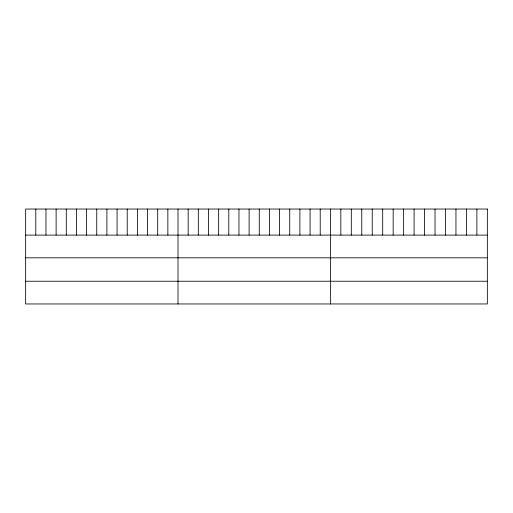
<?xml version="1.0" encoding="UTF-8"?>
<svg xmlns="http://www.w3.org/2000/svg" width="513" height="513" viewBox="0 0 513 513"><rect width="100%" height="100%" fill="white"/><g stroke="black" fill="none" stroke-linecap="round" stroke-linejoin="round"><path stroke-width="0.77" d="M25.65 235.095L487.35 235.095M25.65 257.821L487.35 257.821M25.65 281.233L487.35 281.233M476.885 209.041L476.885 235.095M466.42 209.041L466.42 235.095M455.954 209.041L455.954 235.095M445.489 209.041L445.489 235.095M435.024 209.041L435.024 235.095M424.559 209.041L424.559 235.095M414.094 209.041L414.094 235.095M403.628 209.041L403.628 235.095M393.163 209.041L393.163 235.095M382.698 209.041L382.698 235.095M372.233 209.041L372.233 235.095M361.768 209.041L361.768 235.095M351.302 209.041L351.302 235.095M340.837 209.041L340.837 235.095M330.372 209.041L330.372 303.959M320.215 209.041L320.215 235.095M310.057 209.041L310.057 235.095M299.9 209.041L299.9 235.095M289.742 209.041L289.742 235.095M279.585 209.041L279.585 235.095M269.428 209.041L269.428 235.095M259.27 209.041L259.27 235.095M249.113 209.041L249.113 235.095M238.955 209.041L238.955 235.095M228.798 209.041L228.798 235.095M218.641 209.041L218.641 235.095M208.483 209.041L208.483 235.095M198.326 209.041L198.326 235.095M188.168 209.041L188.168 235.095M178.011 209.041L178.011 303.959M167.854 209.041L167.854 235.095M157.696 209.041L157.696 235.095M147.539 209.041L147.539 235.095M137.381 209.041L137.381 235.095M127.224 209.041L127.224 235.095M117.067 209.041L117.067 235.095M106.909 209.041L106.909 235.095M96.752 209.041L96.752 235.095M86.594 209.041L86.594 235.095M76.437 209.041L76.437 235.095M66.28 209.041L66.28 235.095M56.122 209.041L56.122 235.095M45.965 209.041L45.965 235.095M35.807 209.041L35.807 235.095M487.35 209.041L25.65 209.041L25.65 303.959L487.35 303.959L487.35 209.041"/></g></svg>
